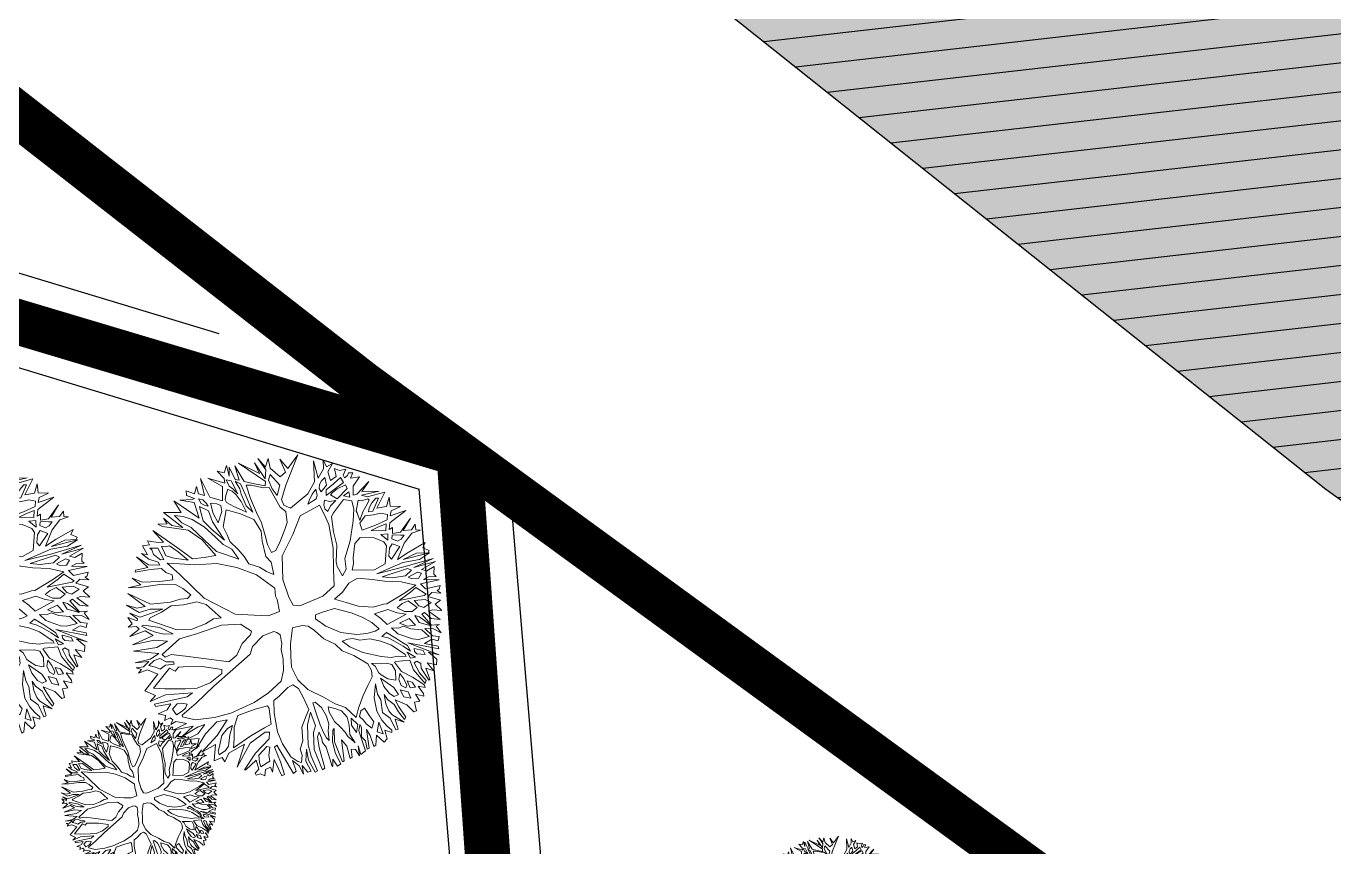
# Model space of a CAD drawing. Header units: metres. Extents: x -664657 to -643449, y -1076720 to -1062383.
# Drawn here: x -660255.05 to -660226.21, y -1066100.04 to -1066081.94 of the extents above; entities that cross this region are included whole.
import ezdxf

# ---------------------------------------------------------------- set-up
doc = ezdxf.new("R2010")
doc.units = ezdxf.units.M
doc.header["$LTSCALE"] = 0.1
doc.linetypes.add('DASHED', pattern=[19.05, 12.7, -6.35])
doc.layers.get('0').update_dxf_attribs({"color": 8, "lineweight": 9})
for name, color, linetype in [('AA_THER_DOPRAVA', 142, 'Continuous'), ('AA_THER_katastr', 7, 'Continuous'), ('AA_THER_KOMUNIKACE', 201, 'Continuous'), ('AA_THER_srafy', 52, 'Continuous'), ('AA_THER_SRAFY KATASTR', 14, 'Continuous')]:
    doc.layers.add(name, color=color, linetype=linetype)
doc.layers.add('AA_THER_STAFAZ', color=252, linetype='Continuous', lineweight=0)

# ---------------------------------------------------------------- blocks, each defined once
blk = doc.blocks.new('A$C0C461CEA')
for p, q in [((0.3025, 0.7347), (0.3349, 0.855)), ((0.3349, 0.855), (0.3322, 0.7055)), ((0.4827, 0.7766), (0.4635, 0.8454)), ((0.4635, 0.8454), (0.5034, 0.8122)), ((0.5034, 0.8122), (0.5408, 0.8486)), ((0.5408, 0.8486), (0.5229, 0.7746)), ((0.0625, 0.6063), (-0.0086, 0.7652)), ((-0.0086, 0.7652), (0.1012, 0.7057)), ((0.1012, 0.7057), (0.0942, 0.804)), ((0.0942, 0.804), (0.1945, 0.61)), ((0.2144, 0.7254), (0.134, 0.7876)), ((0.134, 0.7876), (0.2123, 0.7506)), ((0.1909, 0.7948), (0.205, 0.8261)), ((0.231, 0.749), (0.1909, 0.7948)), ((0.205, 0.8261), (0.2475, 0.7785)), ((0.2123, 0.7506), (0.231, 0.749)), ((0.2475, 0.7785), (0.2831, 0.8185)), ((0.2831, 0.8185), (0.2728, 0.7662)), ((0.2728, 0.7662), (0.3025, 0.7347)), ((0.4478, 0.7319), (0.3814, 0.832)), ((0.3814, 0.832), (0.4728, 0.7447)), ((0.4728, 0.7447), (0.4827, 0.7766)), ((0.49, 0.7113), (0.4913, 0.7617)), ((0.4913, 0.7617), (0.5191, 0.7392)), ((0.5229, 0.7746), (0.5518, 0.8295)), ((0.5518, 0.8295), (0.5504, 0.7329)), ((0.5715, 0.7163), (0.5915, 0.8197)), ((0.5915, 0.8197), (0.5994, 0.6895)), ((0.7321, 0.6194), (0.6233, 0.8242)), ((0.6233, 0.8242), (0.7212, 0.6907)), ((0.7212, 0.6907), (0.7246, 0.7724)), ((0.7246, 0.7724), (0.7385, 0.6381)), ((0.7734, 0.6912), (0.7622, 0.7895)), ((0.7622, 0.7895), (0.7798, 0.7081)), ((0.7816, 0.7099), (0.8256, 0.7548)), ((0.8256, 0.7548), (0.807, 0.6874)), ((-0.1076, 0.5794), (-0.1357, 0.6884)), ((-0.1357, 0.6884), (-0.031, 0.4794)), ((-0.0624, 0.6807), (-0.0837, 0.7099)), ((-0.0837, 0.7099), (-0.0246, 0.6811)), ((0.0857, 0.5729), (-0.0624, 0.6807)), ((-0.0246, 0.6811), (-0.0293, 0.7296)), ((-0.0293, 0.7296), (-0.001, 0.6561)), ((-0.001, 0.6561), (0.0625, 0.6063)), ((0.0489, 0.7094), (0.0997, 0.6739)), ((0.0706, 0.64), (0.0489, 0.7094)), ((0.0997, 0.6739), (0.1481, 0.6263)), ((0.1945, 0.61), (0.2144, 0.7254)), ((0.226, 0.6439), (0.2358, 0.6836)), ((0.2358, 0.6836), (0.2784, 0.6252)), ((0.2563, 0.7342), (0.2799, 0.7134)), ((0.2567, 0.6946), (0.2563, 0.7342)), ((0.2719, 0.6756), (0.2567, 0.6946)), ((0.2907, 0.6571), (0.2719, 0.6756)), ((0.2799, 0.7134), (0.2905, 0.6781)), ((0.2905, 0.6781), (0.2907, 0.6571)), ((0.2979, 0.5942), (0.3158, 0.6676)), ((0.3158, 0.6676), (0.3538, 0.6409)), ((0.3322, 0.7055), (0.3982, 0.6414)), ((0.3982, 0.6414), (0.4478, 0.7319)), ((0.4376, 0.6628), (0.4193, 0.6392)), ((0.4709, 0.6967), (0.4376, 0.6628)), ((0.4818, 0.6818), (0.4709, 0.6967)), ((0.4922, 0.6693), (0.4818, 0.6818)), ((0.5046, 0.682), (0.49, 0.7113)), ((0.5033, 0.634), (0.4922, 0.6693)), ((0.5177, 0.6341), (0.5046, 0.682)), ((0.5191, 0.7392), (0.5177, 0.6341)), ((0.5388, 0.6217), (0.5469, 0.6596)), ((0.5445, 0.7226), (0.5676, 0.6892)), ((0.5469, 0.6596), (0.5445, 0.7226)), ((0.5504, 0.7329), (0.5715, 0.7163)), ((0.5676, 0.6892), (0.5624, 0.6094)), ((0.5997, 0.6601), (0.5814, 0.5634)), ((0.5994, 0.6895), (0.6563, 0.6415)), ((0.6292, 0.6436), (0.5997, 0.6601)), ((0.7385, 0.6381), (0.7734, 0.6912)), ((0.7798, 0.7081), (0.7816, 0.7099)), ((0.807, 0.6874), (0.8397, 0.5995)), ((1.0237, 0.6787), (0.847, 0.5299)), ((0.8882, 0.6125), (0.8974, 0.7111)), ((0.8974, 0.7111), (0.915, 0.6272)), ((0.915, 0.6272), (1.0237, 0.6787)), ((-0.2914, 0.4726), (-0.326, 0.5773)), ((-0.326, 0.5773), (-0.279, 0.4878)), ((-0.2559, 0.5216), (-0.2841, 0.5819)), ((-0.2841, 0.5819), (-0.2502, 0.5529)), ((-0.2502, 0.5529), (-0.2509, 0.6267)), ((-0.2509, 0.6267), (-0.2045, 0.6103)), ((-0.2145, 0.5868), (-0.1639, 0.5621)), ((-0.2083, 0.5701), (-0.2145, 0.5868)), ((-0.2122, 0.5364), (-0.2083, 0.5701)), ((-0.2045, 0.6103), (-0.2048, 0.6415)), ((-0.2048, 0.6415), (-0.1432, 0.5959)), ((-0.1639, 0.5621), (-0.163, 0.4697)), ((-0.1432, 0.5959), (-0.1076, 0.5794)), ((-0.1345, 0.5624), (-0.1379, 0.4867)), ((-0.1115, 0.544), (-0.1345, 0.5624)), ((0.115, 0.5798), (0.0706, 0.64)), ((0.1413, 0.4667), (0.0857, 0.5729)), ((0.154, 0.4584), (0.115, 0.5798)), ((0.1481, 0.6263), (0.1976, 0.5404)), ((0.2116, 0.5808), (0.226, 0.6439)), ((0.2358, 0.4988), (0.2116, 0.5808)), ((0.2784, 0.6252), (0.2666, 0.5435)), ((0.2986, 0.5186), (0.2979, 0.5942)), ((0.3586, 0.578), (0.2986, 0.5186)), ((0.3923, 0.5717), (0.3176, 0.4768)), ((0.3538, 0.6409), (0.3733, 0.6177)), ((0.3733, 0.6177), (0.3586, 0.578)), ((0.4686, 0.501), (0.3923, 0.5717)), ((0.4193, 0.6392), (0.4171, 0.6182)), ((0.4171, 0.6182), (0.4494, 0.5681)), ((0.4494, 0.5681), (0.4918, 0.5181)), ((0.5123, 0.5753), (0.5033, 0.634)), ((0.5107, 0.4913), (0.5123, 0.5753)), ((0.5295, 0.531), (0.5388, 0.6217)), ((0.5624, 0.6094), (0.5511, 0.4706)), ((0.5814, 0.5634), (0.5741, 0.4559)), ((0.6988, 0.5873), (0.6292, 0.6436)), ((0.6563, 0.6415), (0.7155, 0.5941)), ((0.735, 0.5691), (0.6988, 0.5873)), ((0.7155, 0.5941), (0.7321, 0.6194)), ((0.7356, 0.5019), (0.735, 0.5691)), ((0.7555, 0.6173), (0.7496, 0.55)), ((0.7846, 0.6469), (0.7555, 0.6173)), ((0.8108, 0.5488), (0.7846, 0.6469)), ((0.8397, 0.5995), (0.8882, 0.6125)), ((1.0385, 0.4544), (1.1026, 0.5894)), ((1.1026, 0.5894), (1.0744, 0.4649)), ((1.137, 0.5058), (1.1659, 0.5624)), ((1.1659, 0.5624), (1.164, 0.5078)), ((-0.3858, 0.4867), (-0.3775, 0.497)), ((-0.2804, 0.4517), (-0.3858, 0.4867)), ((-0.3775, 0.497), (-0.2914, 0.4726)), ((-0.279, 0.4878), (-0.209, 0.4482)), ((-0.2074, 0.4717), (-0.2559, 0.5216)), ((-0.1865, 0.4803), (-0.2122, 0.5364)), ((-0.209, 0.4482), (-0.2074, 0.4717)), ((-0.163, 0.4697), (-0.1865, 0.4803)), ((-0.1379, 0.4867), (-0.0955, 0.4433)), ((-0.0838, 0.5359), (-0.1115, 0.544)), ((-0.0496, 0.4708), (-0.0838, 0.5359)), ((-0.0133, 0.3853), (-0.0496, 0.4708)), ((-0.031, 0.4794), (0.0185, 0.379)), ((0.1745, 0.3218), (0.1413, 0.4667)), ((0.1976, 0.5404), (0.234, 0.4382)), ((0.2807, 0.3882), (0.2358, 0.4988)), ((0.2666, 0.5435), (0.2807, 0.3882)), ((0.3176, 0.4768), (0.314, 0.4137)), ((0.5324, 0.4219), (0.4686, 0.501)), ((0.4918, 0.5181), (0.5107, 0.4913)), ((0.5511, 0.4706), (0.5295, 0.531)), ((0.7383, 0.4095), (0.7356, 0.5019)), ((0.7496, 0.55), (0.7585, 0.4937)), ((0.7585, 0.4937), (0.8108, 0.5488)), ((0.847, 0.5299), (0.7715, 0.4536)), ((1.0744, 0.4649), (1.137, 0.5058)), ((1.1542, 0.4723), (1.1422, 0.4092)), ((1.2126, 0.5083), (1.1542, 0.4723)), ((1.164, 0.5078), (1.2126, 0.5083)), ((1.1925, 0.4157), (1.2064, 0.4704)), ((1.2064, 0.4704), (1.2319, 0.4413)), ((-0.4361, 0.2384), (-0.5029, 0.3764)), ((-0.5029, 0.3764), (-0.3965, 0.2346)), ((-0.3936, 0.3708), (-0.4822, 0.412)), ((-0.4822, 0.412), (-0.3938, 0.3876)), ((-0.3938, 0.3876), (-0.4239, 0.4587)), ((-0.4239, 0.4587), (-0.3723, 0.3986)), ((-0.3723, 0.3986), (-0.265, 0.3469)), ((-0.2087, 0.4212), (-0.2804, 0.4517)), ((-0.1939, 0.3812), (-0.2087, 0.4212)), ((-0.1618, 0.3461), (-0.1939, 0.3812)), ((-0.1566, 0.4361), (-0.1135, 0.3214)), ((-0.0806, 0.3907), (-0.1566, 0.4361)), ((-0.0955, 0.4433), (-0.0133, 0.3853)), ((0.0124, 0.3328), (-0.0806, 0.3907)), ((0.0185, 0.379), (0.0962, 0.3486)), ((0.1929, 0.3453), (0.154, 0.4584)), ((0.234, 0.4382), (0.2581, 0.367)), ((0.314, 0.4137), (0.3085, 0.3633)), ((0.5399, 0.3235), (0.5324, 0.4219)), ((0.5707, 0.3742), (0.5505, 0.2834)), ((0.5741, 0.4559), (0.5707, 0.3742)), ((0.7598, 0.3635), (0.7383, 0.4095)), ((0.7715, 0.4536), (0.7677, 0.4098)), ((0.7677, 0.4098), (0.7999, 0.3699)), ((0.7999, 0.3699), (0.955, 0.4008)), ((0.9828, 0.3842), (0.9429, 0.3545)), ((0.955, 0.4008), (1.0385, 0.4544)), ((1.0222, 0.4038), (0.9828, 0.3842)), ((1.0083, 0.3593), (1.0222, 0.4038)), ((1.0599, 0.421), (1.0457, 0.3957)), ((1.0457, 0.3957), (1.046, 0.3705)), ((1.046, 0.3705), (1.1021, 0.3938)), ((1.0849, 0.438), (1.0599, 0.421)), ((1.1509, 0.3775), (1.0838, 0.3642)), ((1.1166, 0.4468), (1.0849, 0.438)), ((1.1021, 0.3938), (1.1166, 0.4468)), ((1.1422, 0.4092), (1.1925, 0.4157)), ((1.2156, 0.3931), (1.1509, 0.3775)), ((1.2159, 0.3529), (1.2156, 0.3931)), ((1.2319, 0.4413), (1.2764, 0.4291)), ((1.2764, 0.4291), (1.2389, 0.3993)), ((1.2389, 0.3993), (1.2391, 0.3783)), ((1.2391, 0.3783), (1.2661, 0.3828)), ((1.2661, 0.3828), (1.2809, 0.398)), ((1.3081, 0.3832), (1.2747, 0.3577)), ((1.2809, 0.398), (1.3081, 0.3832)), ((-0.4948, 0.221), (-0.5502, 0.3087)), ((-0.5502, 0.3087), (-0.4951, 0.2564)), ((-0.2563, 0.32), (-0.3936, 0.3708)), ((-0.265, 0.3469), (-0.1764, 0.3123)), ((-0.1737, 0.2746), (-0.2563, 0.32)), ((-0.1764, 0.3123), (-0.1618, 0.3461)), ((-0.1135, 0.3214), (-0.0399, 0.0946)), ((0.154, 0.2694), (0.0124, 0.3328)), ((0.0962, 0.3486), (0.1745, 0.3218)), ((0.2396, 0.2954), (0.1929, 0.3453)), ((0.3075, 0.2222), (0.2396, 0.2954)), ((0.2581, 0.367), (0.2965, 0.3085)), ((0.2965, 0.3085), (0.3075, 0.2222)), ((0.3085, 0.3633), (0.3345, 0.2855)), ((0.3345, 0.2855), (0.3477, 0.2208)), ((0.513, 0.2579), (0.5399, 0.3235)), ((0.5505, 0.2834), (0.5344, 0.2185)), ((0.6936, 0.2554), (0.7311, 0.2894)), ((0.8343, 0.2886), (0.726, 0.1969)), ((0.7311, 0.2894), (0.7598, 0.3635)), ((0.9921, 0.2901), (0.8343, 0.2886)), ((0.9429, 0.3545), (0.9221, 0.3356)), ((0.9221, 0.3356), (0.9916, 0.3423)), ((0.9904, 0.2187), (0.9921, 0.2901)), ((0.9916, 0.3423), (1.0083, 0.3593)), ((1.0192, 0.2796), (1.0135, 0.2501)), ((1.04, 0.305), (1.0192, 0.2796)), ((1.0654, 0.28), (1.04, 0.305)), ((1.0838, 0.3642), (1.065, 0.3286)), ((1.065, 0.3286), (1.2159, 0.3529)), ((1.11, 0.2661), (1.0654, 0.28)), ((1.1154, 0.3267), (1.0945, 0.3181)), ((1.0945, 0.3181), (1.1225, 0.2722)), ((1.1573, 0.3337), (1.1154, 0.3267)), ((1.1225, 0.2722), (1.2206, 0.3026)), ((1.2227, 0.332), (1.1573, 0.3337)), ((1.2206, 0.3026), (1.2227, 0.332)), ((1.2651, 0.2988), (1.2362, 0.2421)), ((1.3361, 0.3355), (1.2651, 0.2988)), ((1.2747, 0.3577), (1.3361, 0.3355)), ((-0.5765, 0.1716), (-0.5831, 0.2286)), ((-0.5831, 0.2286), (-0.5363, 0.1744)), ((-0.5263, 0.1871), (-0.5562, 0.2474)), ((-0.5562, 0.2474), (-0.5053, 0.1873)), ((-0.5363, 0.1744), (-0.5263, 0.1871)), ((-0.5053, 0.1873), (-0.3346, 0.1632)), ((-0.4951, 0.2564), (-0.4361, 0.2384)), ((-0.4148, 0.205), (-0.4948, 0.221)), ((-0.3346, 0.1632), (-0.4148, 0.205)), ((-0.3965, 0.2346), (-0.2634, 0.1813)), ((-0.142, 0.2245), (-0.1737, 0.2746)), ((-0.1137, 0.1593), (-0.142, 0.2245)), ((0.2659, 0.178), (0.154, 0.2694)), ((0.3477, 0.2208), (0.3543, 0.1597)), ((0.4846, 0.1484), (0.513, 0.2579)), ((0.5344, 0.2185), (0.5332, 0.1548)), ((0.5668, 0.1534), (0.6186, 0.1917)), ((0.726, 0.1969), (0.5883, 0.099)), ((0.6186, 0.1917), (0.6936, 0.2554)), ((0.9852, 0.1382), (0.9904, 0.2187)), ((1.0135, 0.2501), (1.0222, 0.2232)), ((1.0222, 0.2232), (1.0573, 0.2506)), ((1.0537, 0.1959), (1.0286, 0.1813)), ((1.1606, 0.2474), (1.0537, 0.1959)), ((1.0573, 0.2506), (1.11, 0.2661)), ((1.2071, 0.21), (1.1606, 0.2474)), ((1.2209, 0.2774), (1.173, 0.2685)), ((1.173, 0.2685), (1.2086, 0.2394)), ((1.1927, 0.1511), (1.2071, 0.21)), ((1.2493, 0.1936), (1.2013, 0.1319)), ((1.2086, 0.2394), (1.2209, 0.2774)), ((1.2362, 0.2421), (1.2633, 0.2358)), ((1.268, 0.1788), (1.2493, 0.1936)), ((1.2633, 0.2358), (1.3787, 0.2747)), ((1.4109, 0.1802), (1.2887, 0.2132)), ((1.2887, 0.2132), (1.3166, 0.1841)), ((1.3787, 0.2747), (1.3011, 0.2361)), ((1.3011, 0.2361), (1.4109, 0.1802)), ((-0.6346, 0.1014), (-0.5508, 0.1173)), ((-0.5187, 0.0858), (-0.6346, 0.1014)), ((-0.6119, 0.1653), (-0.5765, 0.1716)), ((-0.557, 0.1424), (-0.6119, 0.1653)), ((-0.5508, 0.1173), (-0.557, 0.1424)), ((-0.5089, 0.1261), (-0.5257, 0.1259)), ((-0.5257, 0.1259), (-0.4916, 0.08)), ((-0.4158, 0.0574), (-0.5089, 0.1261)), ((-0.4437, 0.1495), (-0.4604, 0.141)), ((-0.4604, 0.141), (-0.3179, -0.0131)), ((-0.3531, 0.1486), (-0.4437, 0.1495)), ((-0.2733, 0.1554), (-0.3531, 0.1486)), ((-0.1914, 0.1208), (-0.2733, 0.1554)), ((-0.2634, 0.1813), (-0.1936, 0.167)), ((-0.1936, 0.167), (-0.1454, 0.1464)), ((-0.0987, 0.0965), (-0.1914, 0.1208)), ((-0.1454, 0.1464), (-0.1137, 0.1593)), ((-0.0496, 0.0483), (-0.0987, 0.0965)), ((-0.0399, 0.0946), (0.1007, -0.1098)), ((0.3636, 0.065), (0.2659, 0.178)), ((0.3543, 0.1597), (0.4095, 0.1032)), ((0.4095, 0.1032), (0.4394, 0.0531)), ((0.4758, 0.0097), (0.4978, 0.0957)), ((0.4978, 0.0957), (0.4846, 0.1484)), ((0.5883, 0.099), (0.5142, -0.053)), ((0.5332, 0.1548), (0.5668, 0.1534)), ((0.934, -0.0237), (0.9852, 0.1382)), ((1.0286, 0.1813), (0.99, 0.0777)), ((1.1496, 0.081), (1.1927, 0.1511)), ((1.2014, 0.1175), (1.1918, 0.0604)), ((1.1918, 0.0604), (1.2418, 0.1053)), ((1.2013, 0.1319), (1.2014, 0.1175)), ((1.2418, 0.1053), (1.2769, 0.1285)), ((1.3143, 0.169), (1.268, 0.1788)), ((1.2939, 0.1076), (1.2755, 0.0865)), ((1.2769, 0.1285), (1.3187, 0.1583)), ((1.3273, 0.1314), (1.2939, 0.1076)), ((1.305, 0.0765), (1.3843, 0.1379)), ((1.3187, 0.1583), (1.3143, 0.169)), ((1.3166, 0.1841), (1.4429, 0.1553)), ((1.3674, 0.1486), (1.3273, 0.1314)), ((1.4429, 0.1553), (1.3404, 0.0811)), ((1.3843, 0.1379), (1.3674, 0.1486)), ((1.406, 0.0607), (1.4535, 0.1092)), ((1.4535, 0.1092), (1.4313, 0.0502)), ((-0.4926, -0.0022), (-0.6442, 0.0407)), ((-0.6442, 0.0407), (-0.4845, 0.0297)), ((-0.4845, 0.0297), (-0.5187, 0.0858)), ((-0.4916, 0.08), (-0.4534, 0.0384)), ((-0.4534, 0.0384), (-0.411, 0.0028)), ((-0.3538, -0.026), (-0.4158, 0.0574)), ((-0.411, 0.0028), (-0.3538, -0.026)), ((-0.0003, -0.0856), (-0.0496, 0.0483)), ((0.4347, -0.079), (0.3636, 0.065)), ((0.4394, 0.0531), (0.4758, 0.0097)), ((0.99, 0.0777), (0.9657, -0.0174)), ((1.0643, -0.035), (1.1496, 0.081)), ((1.1836, 0.0436), (1.1756, -0.0069)), ((1.2421, 0.0717), (1.1836, 0.0436)), ((1.2969, 0.0513), (1.2421, 0.0717)), ((1.2755, 0.0865), (1.305, 0.0765)), ((1.3474, 0.0368), (1.2969, 0.0513)), ((1.3404, 0.0811), (1.406, 0.0607)), ((1.3855, 0.0059), (1.3474, 0.0368)), ((1.3667, -0.0261), (1.3855, 0.0059)), ((1.4208, 0.0165), (1.3983, -0.0108)), ((1.4947, 0.013), (1.4208, 0.0165)), ((1.4313, 0.0502), (1.4947, 0.013)), ((-0.5989, -0.1184), (-0.6875, -0.0815)), ((-0.6875, -0.0815), (-0.5822, -0.1081)), ((-0.5084, -0.1007), (-0.6588, -0.0038)), ((-0.6588, -0.0038), (-0.5005, -0.0569)), ((-0.5005, -0.0569), (-0.4123, -0.0536)), ((-0.4123, -0.0536), (-0.4926, -0.0022)), ((-0.3298, -0.078), (-0.4915, -0.1198)), ((-0.2078, -0.1044), (-0.3298, -0.078)), ((-0.3179, -0.0131), (-0.2208, -0.0601)), ((-0.2208, -0.0601), (-0.1181, -0.0717)), ((-0.1181, -0.0717), (-0.0509, -0.0669)), ((-0.0509, -0.0669), (-0.0003, -0.0856)), ((0.4118, -0.132), (0.4347, -0.079)), ((0.5142, -0.053), (0.4921, -0.1816)), ((0.8639, -0.1588), (0.934, -0.0237)), ((0.9657, -0.0174), (0.9079, -0.1187)), ((0.9728, -0.1265), (1.0643, -0.035)), ((1.0838, -0.0666), (1.0258, -0.1512)), ((1.1382, -0.0469), (1.0838, -0.0666)), ((1.2245, -0.0947), (1.1382, -0.0469)), ((1.1756, -0.0069), (1.2766, -0.0203)), ((1.2306, -0.04), (1.3211, -0.0913)), ((1.2894, -0.0412), (1.2306, -0.04)), ((1.2766, -0.0203), (1.3667, -0.0261)), ((1.3459, -0.0473), (1.2894, -0.0412)), ((1.3211, -0.0913), (1.3459, -0.0473)), ((1.3735, -0.053), (1.3463, -0.0935)), ((1.3463, -0.0935), (1.3739, -0.0908)), ((1.3739, -0.0908), (1.3533, -0.1288)), ((1.5137, -0.0288), (1.3735, -0.053)), ((1.3983, -0.0108), (1.5137, -0.0288)), ((-0.7011, -0.1572), (-0.6718, -0.1443)), ((-0.6338, -0.1674), (-0.7011, -0.1572)), ((-0.6718, -0.1443), (-0.6973, -0.1152)), ((-0.6973, -0.1152), (-0.6491, -0.1339)), ((-0.6491, -0.1339), (-0.5989, -0.1184)), ((-0.5828, -0.2275), (-0.6338, -0.1674)), ((-0.561, -0.1289), (-0.6113, -0.142)), ((-0.6113, -0.142), (-0.5749, -0.1752)), ((-0.5822, -0.1081), (-0.5444, -0.1053)), ((-0.5749, -0.1752), (-0.5518, -0.2044)), ((-0.5189, -0.1369), (-0.561, -0.1289)), ((-0.5444, -0.1053), (-0.5084, -0.1007)), ((-0.4909, -0.1786), (-0.5189, -0.1369)), ((-0.4915, -0.1198), (-0.481, -0.1449)), ((-0.4444, -0.2033), (-0.4909, -0.1786)), ((-0.481, -0.1449), (-0.4348, -0.1486)), ((-0.4348, -0.1486), (-0.3496, -0.2066)), ((-0.0227, -0.1338), (-0.2078, -0.1044)), ((0.1015, -0.1896), (-0.0227, -0.1338)), ((0.1007, -0.1098), (0.2148, -0.1801)), ((0.2148, -0.1801), (0.3017, -0.2297)), ((0.3858, -0.2414), (0.412, -0.1572)), ((0.412, -0.1572), (0.4118, -0.132)), ((0.4921, -0.1816), (0.4927, -0.2464)), ((0.8145, -0.2625), (0.8639, -0.1588)), ((0.9079, -0.1187), (0.8974, -0.1501)), ((0.8974, -0.1501), (0.9006, -0.228)), ((0.9465, -0.1982), (0.9728, -0.1265)), ((1.0258, -0.1512), (1.0094, -0.1868)), ((1.2713, -0.153), (1.2245, -0.0947)), ((1.2758, -0.1866), (1.2713, -0.153)), ((1.3237, -0.1165), (1.2773, -0.0959)), ((1.2773, -0.0959), (1.3031, -0.1569)), ((1.3031, -0.1569), (1.3237, -0.1165)), ((1.3468, -0.1397), (1.3326, -0.1608)), ((1.3326, -0.1608), (1.3599, -0.1942)), ((1.3678, -0.1479), (1.3468, -0.1397)), ((1.3533, -0.1288), (1.4098, -0.1475)), ((1.3998, -0.1662), (1.3678, -0.1479)), ((1.3893, -0.1939), (1.4209, -0.1786)), ((1.4209, -0.1786), (1.3998, -0.1662)), ((1.4098, -0.1475), (1.5185, -0.0936)), ((1.5185, -0.0936), (1.4308, -0.1449)), ((1.4308, -0.1449), (1.4857, -0.1695)), ((1.4857, -0.1695), (1.5275, -0.1481)), ((1.5275, -0.1481), (1.511, -0.1843)), ((1.511, -0.1843), (1.5406, -0.2008)), ((-0.7209, -0.2876), (-0.5828, -0.2275)), ((-0.4904, -0.229), (-0.6577, -0.302)), ((-0.5518, -0.2044), (-0.5057, -0.1973)), ((-0.5057, -0.1973), (-0.4485, -0.2202)), ((-0.4648, -0.2665), (-0.4904, -0.229)), ((-0.4314, -0.2512), (-0.4648, -0.2665)), ((-0.4485, -0.2202), (-0.4444, -0.2033)), ((-0.4018, -0.2659), (-0.4314, -0.2512)), ((-0.2812, -0.3278), (-0.4018, -0.2659)), ((-0.3496, -0.2066), (-0.1997, -0.3144)), ((0.1467, -0.2708), (0.1015, -0.1896)), ((0.1277, -0.2902), (0.1467, -0.2708)), ((0.3017, -0.2297), (0.3858, -0.2414)), ((0.4927, -0.2464), (0.5332, -0.2736)), ((0.5332, -0.2736), (0.7097, -0.2905)), ((0.7097, -0.2905), (0.8145, -0.2625)), ((0.9006, -0.228), (0.9465, -0.1982)), ((1.0094, -0.1868), (0.9803, -0.2249)), ((0.9803, -0.2249), (1.1197, -0.2973)), ((1.2078, -0.294), (1.2758, -0.1866)), ((1.2869, -0.2117), (1.2555, -0.26)), ((1.2555, -0.26), (1.2624, -0.2875)), ((1.2624, -0.2875), (1.3561, -0.2362)), ((1.3179, -0.1922), (1.2869, -0.2117)), ((1.3938, -0.2292), (1.298, -0.3082)), ((1.3561, -0.2362), (1.3179, -0.1922)), ((1.3599, -0.1942), (1.3893, -0.1939)), ((1.4757, -0.1906), (1.3938, -0.2292)), ((1.5406, -0.2008), (1.4757, -0.1906)), ((-0.7224, -0.3741), (-0.6698, -0.3543)), ((-0.6698, -0.3543), (-0.7209, -0.2876)), ((-0.6577, -0.302), (-0.5883, -0.3434)), ((-0.5883, -0.3434), (-0.4592, -0.4111)), ((-0.167, -0.4107), (-0.2812, -0.3278)), ((-0.1997, -0.3144), (-0.1405, -0.3576)), ((-0.1405, -0.3576), (-0.0982, -0.3866)), ((-0.0246, -0.3715), (0.0463, -0.318)), ((0.0463, -0.318), (0.1277, -0.2902)), ((0.1015, -0.3702), (0.0598, -0.4102)), ((0.2019, -0.3375), (0.1015, -0.3702)), ((0.2837, -0.3475), (0.2019, -0.3375)), ((0.3006, -0.3641), (0.2837, -0.3475)), ((0.3135, -0.3892), (0.3006, -0.3641)), ((0.7733, -0.3469), (0.8463, -0.3294)), ((0.8327, -0.4069), (0.7733, -0.3469)), ((0.8463, -0.3294), (0.9138, -0.2951)), ((0.9138, -0.2951), (0.987, -0.292)), ((0.987, -0.292), (1.0758, -0.3499)), ((1.0758, -0.3499), (1.1459, -0.4021)), ((1.1197, -0.2973), (1.2078, -0.294)), ((1.3218, -0.3457), (1.1218, -0.3285)), ((1.1218, -0.3285), (1.3137, -0.377)), ((1.1455, -0.3661), (1.3307, -0.3979)), ((1.2047, -0.4057), (1.1455, -0.3661)), ((1.298, -0.3082), (1.3885, -0.3007)), ((1.4355, -0.3824), (1.3218, -0.3457)), ((1.4393, -0.3338), (1.3342, -0.3288)), ((1.3342, -0.3288), (1.5213, -0.375)), ((1.3885, -0.3007), (1.5271, -0.2951)), ((1.5128, -0.3691), (1.4393, -0.3338)), ((1.5271, -0.2951), (1.4955, -0.3206)), ((1.4955, -0.3206), (1.5277, -0.3581)), ((1.5277, -0.3581), (1.5128, -0.3691)), ((-0.6047, -0.3813), (-0.7224, -0.3741)), ((-0.7051, -0.4219), (-0.7053, -0.4033)), ((-0.7053, -0.4033), (-0.4755, -0.4683)), ((-0.6016, -0.4569), (-0.7051, -0.4219)), ((-0.6433, -0.4825), (-0.6016, -0.4569)), ((-0.4293, -0.4594), (-0.6047, -0.3813)), ((-0.4755, -0.4683), (-0.4293, -0.4594)), ((-0.4592, -0.4111), (-0.3833, -0.4464)), ((-0.3833, -0.4464), (-0.2842, -0.4556)), ((-0.2842, -0.4556), (-0.1817, -0.436)), ((-0.0994, -0.4478), (-0.2736, -0.4891)), ((-0.1817, -0.436), (-0.167, -0.4107)), ((0.0598, -0.4102), (-0.0994, -0.4478)), ((-0.0982, -0.3866), (-0.0246, -0.3715)), ((0.2706, -0.4838), (0.2954, -0.4482)), ((0.2954, -0.4482), (0.3135, -0.3892)), ((0.4142, -0.3858), (0.348, -0.4812)), ((0.4816, -0.4043), (0.4142, -0.3858)), ((0.5179, -0.4292), (0.4816, -0.4043)), ((0.5435, -0.4769), (0.5179, -0.4292)), ((0.6014, -0.3822), (0.5867, -0.4075)), ((0.5867, -0.4075), (0.6277, -0.4869)), ((0.6603, -0.39), (0.6014, -0.3822)), ((0.7403, -0.406), (0.6603, -0.39)), ((0.7675, -0.431), (0.7403, -0.406)), ((0.8311, -0.4891), (0.7675, -0.431)), ((0.8963, -0.4693), (0.8327, -0.4069)), ((1.1459, -0.4021), (1.2473, -0.4617)), ((1.2933, -0.4384), (1.2047, -0.4057)), ((1.2473, -0.4617), (1.3278, -0.5305)), ((1.3495, -0.4229), (1.2933, -0.4384)), ((1.3078, -0.4551), (1.3816, -0.4544)), ((1.323, -0.4777), (1.3078, -0.4551)), ((1.3137, -0.377), (1.5259, -0.4212)), ((1.3307, -0.3979), (1.3495, -0.4229)), ((1.5259, -0.4212), (1.3746, -0.4124)), ((1.3746, -0.4124), (1.5304, -0.4487)), ((1.3816, -0.4544), (1.4028, -0.4752)), ((1.5304, -0.4487), (1.4152, -0.4516)), ((1.4152, -0.4516), (1.4449, -0.4766)), ((1.5213, -0.375), (1.4355, -0.3824)), ((-0.6707, -0.5122), (-0.7148, -0.4766)), ((-0.7148, -0.4766), (-0.6433, -0.4825)), ((-0.6974, -0.5394), (-0.6707, -0.5122)), ((-0.6512, -0.5414), (-0.6974, -0.5394)), ((-0.6426, -0.5641), (-0.6512, -0.5414)), ((-0.5618, -0.4775), (-0.6078, -0.4966)), ((-0.6078, -0.4966), (-0.6031, -0.5451)), ((-0.6031, -0.5451), (-0.5546, -0.5404)), ((-0.4394, -0.5369), (-0.5693, -0.5658)), ((-0.5281, -0.4898), (-0.5618, -0.4775)), ((-0.5546, -0.5404), (-0.5234, -0.5335)), ((-0.5002, -0.5123), (-0.5281, -0.4898)), ((-0.5234, -0.5335), (-0.5002, -0.5123)), ((-0.2736, -0.4891), (-0.4394, -0.5369)), ((0.2149, -0.623), (0.252, -0.5512)), ((0.252, -0.5512), (0.2706, -0.4838)), ((0.348, -0.4812), (0.3091, -0.559)), ((0.5738, -0.5607), (0.5435, -0.4769)), ((0.6277, -0.4869), (0.6999, -0.5762)), ((0.8845, -0.5516), (0.8311, -0.4891)), ((0.9272, -0.6184), (0.8845, -0.5516)), ((0.9875, -0.5272), (0.8963, -0.4693)), ((1.0632, -0.5415), (0.9875, -0.5272)), ((1.0843, -0.5497), (1.0632, -0.5415)), ((1.2397, -0.5416), (1.0843, -0.5497)), ((1.271, -0.5563), (1.1727, -0.5716)), ((1.3278, -0.5305), (1.2397, -0.5416)), ((1.3195, -0.545), (1.271, -0.5563)), ((1.3622, -0.6202), (1.3195, -0.545)), ((1.3671, -0.4983), (1.323, -0.4777)), ((1.492, -0.5751), (1.3614, -0.5386)), ((1.3614, -0.5386), (1.3763, -0.5846)), ((1.4028, -0.4752), (1.3671, -0.4983)), ((1.4345, -0.5211), (1.3949, -0.5215)), ((1.3949, -0.5215), (1.492, -0.5751)), ((1.4851, -0.5434), (1.4345, -0.5211)), ((1.4449, -0.4766), (1.5054, -0.4742)), ((1.5054, -0.4742), (1.4765, -0.5225)), ((1.4765, -0.5225), (1.4851, -0.5434)), ((-0.5365, -0.6705), (-0.6755, -0.6298)), ((-0.6755, -0.6298), (-0.5687, -0.633)), ((-0.6699, -0.5854), (-0.6426, -0.5641)), ((-0.628, -0.5832), (-0.6699, -0.5854)), ((-0.5687, -0.633), (-0.628, -0.5832)), ((-0.5693, -0.5658), (-0.571, -0.5784)), ((-0.571, -0.5784), (-0.5032, -0.6384)), ((-0.5032, -0.6384), (-0.3725, -0.6875)), ((0.1651, -0.6823), (0.2149, -0.623)), ((0.2762, -0.629), (0.273, -0.7298)), ((0.3091, -0.559), (0.2762, -0.629)), ((0.6267, -0.6316), (0.5738, -0.5607)), ((0.6483, -0.6967), (0.6267, -0.6316)), ((0.6795, -0.6352), (0.7095, -0.698)), ((0.7234, -0.6414), (0.6795, -0.6352)), ((0.6999, -0.5762), (0.793, -0.6425)), ((0.7553, -0.6537), (0.7234, -0.6414)), ((0.793, -0.6425), (0.8605, -0.6695)), ((0.953, -0.683), (0.9272, -0.6184)), ((0.9729, -0.5718), (1.0721, -0.5894)), ((0.9968, -0.6219), (0.9729, -0.5718)), ((1.0184, -0.6805), (0.9968, -0.6219)), ((1.0721, -0.5894), (1.1188, -0.6418)), ((1.1188, -0.6418), (1.1714, -0.679)), ((1.1353, -0.6098), (1.1814, -0.6009)), ((1.1694, -0.6581), (1.1353, -0.6098)), ((1.1727, -0.5716), (1.3455, -0.6227)), ((1.1814, -0.6009), (1.2277, -0.6029)), ((1.2277, -0.6029), (1.262, -0.674)), ((1.3392, -0.6522), (1.2656, -0.6211)), ((1.2656, -0.6211), (1.2787, -0.6696)), ((1.3455, -0.6227), (1.3622, -0.6202)), ((1.4043, -0.6306), (1.3642, -0.6412)), ((1.3642, -0.6412), (1.4321, -0.7059)), ((1.3763, -0.5846), (1.4798, -0.613)), ((1.4569, -0.6637), (1.4043, -0.6306)), ((1.4608, -0.6342), (1.444, -0.6362)), ((1.444, -0.6362), (1.4569, -0.6637)), ((1.4798, -0.613), (1.4608, -0.6342)), ((-0.6394, -0.6985), (-0.5365, -0.6705)), ((-0.5069, -0.6912), (-0.6394, -0.6985)), ((-0.5398, -0.7671), (-0.6223, -0.7319)), ((-0.6223, -0.7319), (-0.5317, -0.7353)), ((-0.5317, -0.7353), (-0.4564, -0.6991)), ((-0.4564, -0.6991), (-0.5069, -0.6912)), ((-0.374, -0.7235), (-0.4834, -0.76)), ((-0.3023, -0.7456), (-0.374, -0.7235)), ((-0.3725, -0.6875), (-0.2564, -0.714)), ((-0.2564, -0.714), (-0.0757, -0.7266)), ((-0.0757, -0.7266), (0.0478, -0.7128)), ((0.0478, -0.7128), (0.1651, -0.6823)), ((0.273, -0.7298), (0.3033, -0.8237)), ((0.706, -0.7652), (0.6483, -0.6967)), ((0.7095, -0.698), (0.7709, -0.7754)), ((0.7934, -0.6869), (0.7553, -0.6537)), ((0.8609, -0.7133), (0.7934, -0.6869)), ((0.8605, -0.6695), (0.9194, -0.6833)), ((0.9226, -0.7655), (0.8609, -0.7133)), ((0.9194, -0.6833), (0.953, -0.683)), ((0.9433, -0.7377), (0.9871, -0.7289)), ((0.979, -0.7691), (0.9433, -0.7377)), ((0.9871, -0.7289), (1.0255, -0.7957)), ((1.0874, -0.6799), (1.0184, -0.6805)), ((1.0331, -0.7158), (1.0529, -0.7744)), ((1.0778, -0.743), (1.0331, -0.7158)), ((1.1714, -0.679), (1.0874, -0.6799)), ((1.0985, -0.7134), (1.1742, -0.7168)), ((1.1386, -0.7592), (1.0985, -0.7134)), ((1.2176, -0.6828), (1.1694, -0.6581)), ((1.1742, -0.7168), (1.1934, -0.7796)), ((1.262, -0.674), (1.2176, -0.6828)), ((1.2204, -0.7164), (1.2251, -0.7751)), ((1.2458, -0.7413), (1.2204, -0.7164)), ((1.2691, -0.7915), (1.2458, -0.7413)), ((1.2919, -0.7301), (1.2685, -0.7327)), ((1.2685, -0.7327), (1.2929, -0.8333)), ((1.2787, -0.6696), (1.3042, -0.6964)), ((1.3135, -0.7911), (1.2919, -0.7301)), ((1.3042, -0.6964), (1.3671, -0.6897)), ((1.3508, -0.7403), (1.3214, -0.7364)), ((1.3214, -0.7364), (1.366, -0.826)), ((1.3671, -0.6897), (1.3392, -0.6522)), ((1.4058, -0.7752), (1.3508, -0.7403)), ((1.4321, -0.7059), (1.386, -0.7148)), ((1.386, -0.7148), (1.4058, -0.7752)), ((-0.4834, -0.76), (-0.5896, -0.8222)), ((-0.5896, -0.8222), (-0.5398, -0.7671)), ((-0.5682, -0.8616), (-0.4157, -0.8097)), ((-0.388, -0.8245), (-0.4461, -0.8922)), ((-0.4157, -0.8097), (-0.3023, -0.7456)), ((-0.3294, -0.8005), (-0.388, -0.8245)), ((-0.335, -0.8467), (-0.2874, -0.7983)), ((-0.2874, -0.7983), (-0.3294, -0.8005)), ((-0.2831, -0.8126), (-0.322, -0.8868)), ((-0.2207, -0.7532), (-0.2831, -0.8126)), ((-0.0921, -0.7712), (-0.2207, -0.7532)), ((-0.0037, -0.7913), (-0.0921, -0.7712)), ((-0.0239, -0.8689), (-0.0017, -0.8123)), ((-0.0017, -0.8123), (-0.0037, -0.7913)), ((0.055, -0.7799), (0.0138, -0.8602)), ((0.103, -0.7711), (0.055, -0.7799)), ((0.1849, -0.7451), (0.103, -0.7711)), ((0.2269, -0.7447), (0.1849, -0.7451)), ((0.2501, -0.7864), (0.2269, -0.7447)), ((0.2491, -0.8621), (0.2501, -0.7864)), ((0.3033, -0.8237), (0.3757, -0.9238)), ((0.7657, -0.8636), (0.706, -0.7652)), ((0.7709, -0.7754), (0.8731, -0.8602)), ((0.9754, -0.8256), (0.9226, -0.7655)), ((1.031, -0.9282), (0.9754, -0.8256)), ((1.0046, -0.8043), (0.979, -0.7691)), ((1.0454, -0.8693), (1.0046, -0.8043)), ((1.0255, -0.7957), (1.0511, -0.8398)), ((1.0529, -0.7744), (1.1269, -0.8559)), ((1.1114, -0.7444), (1.0778, -0.743)), ((1.1514, -0.7861), (1.1114, -0.7444)), ((1.1934, -0.7796), (1.1386, -0.7592)), ((1.2173, -0.8298), (1.1514, -0.7861)), ((1.2389, -0.8968), (1.2173, -0.8298)), ((1.2251, -0.7751), (1.2887, -0.8351)), ((1.2932, -0.8627), (1.2401, -0.8314)), ((1.2401, -0.8314), (1.2642, -0.9026)), ((1.2887, -0.8351), (1.2691, -0.7915)), ((1.2929, -0.8333), (1.3453, -0.8556)), ((1.366, -0.826), (1.3135, -0.7911)), ((-0.4573, -0.8587), (-0.5682, -0.8616)), ((-0.5193, -0.9578), (-0.4573, -0.8587)), ((-0.4628, -0.9092), (-0.4691, -0.9363)), ((-0.4461, -0.8922), (-0.4628, -0.9092)), ((-0.4146, -0.9297), (-0.3811, -0.9126)), ((-0.3811, -0.9126), (-0.335, -0.8467)), ((-0.322, -0.8868), (-0.355, -0.9418)), ((-0.355, -0.9418), (-0.2064, -0.9235)), ((-0.2064, -0.9235), (-0.0948, -0.9182)), ((-0.0948, -0.9182), (-0.0402, -0.9177)), ((-0.0402, -0.9177), (-0.0239, -0.8689)), ((0.0138, -0.8602), (-0.027, -0.9866)), ((0.2433, -0.9527), (0.2491, -0.8621)), ((0.2917, -0.9247), (0.2774, -0.9986)), ((0.3085, -0.9269), (0.2917, -0.9247)), ((0.33, -0.9813), (0.3085, -0.9269)), ((0.3757, -0.9238), (0.4269, -1.0031)), ((0.7499, -0.958), (0.7663, -0.9182)), ((0.7663, -0.9182), (0.7657, -0.8636)), ((0.7886, -0.8736), (0.8839, -0.9213)), ((0.8039, -0.9029), (0.7886, -0.8736)), ((0.8044, -0.9557), (0.8039, -0.9029)), ((0.8731, -0.8602), (0.9323, -0.8998)), ((0.8839, -0.9213), (0.9136, -0.9462)), ((0.9323, -0.8998), (0.9805, -0.9161)), ((0.9805, -0.9161), (1.0294, -0.9451)), ((1.0754, -0.9254), (1.0454, -0.8693)), ((1.0501, -0.9215), (1.0861, -0.9799)), ((1.0506, -0.9701), (1.0501, -0.9215)), ((1.0511, -0.8398), (1.075, -0.8816)), ((1.075, -0.8816), (1.0754, -0.9254)), ((1.2586, -1.0058), (1.085, -0.8647)), ((1.085, -0.8647), (1.2422, -1.0456)), ((1.0983, -0.9402), (1.1065, -0.9209)), ((1.1065, -0.9209), (1.1556, -0.9648)), ((1.1269, -0.8559), (1.1631, -0.8784)), ((1.1631, -0.8784), (1.2389, -0.8968)), ((1.2494, -0.9219), (1.1888, -0.9243)), ((1.1888, -0.9243), (1.265, -0.9866)), ((1.2815, -0.9528), (1.2494, -0.9219)), ((1.2642, -0.9026), (1.3023, -0.9298)), ((1.3273, -0.9128), (1.2932, -0.8627)), ((1.3453, -0.8556), (1.3183, -0.8558)), ((1.3183, -0.8558), (1.3273, -0.9128)), ((-0.458, -0.9638), (-0.5193, -0.9578)), ((-0.4691, -0.9363), (-0.4146, -0.9297)), ((-0.4559, -0.9991), (-0.458, -0.9638)), ((-0.4017, -0.959), (-0.4559, -0.9991)), ((-0.2751, -0.9554), (-0.4017, -0.959)), ((-0.3963, -1.0748), (-0.2751, -0.9554)), ((-0.2372, -0.9676), (-0.3963, -1.0748)), ((-0.1053, -0.9495), (-0.2372, -0.9676)), ((-0.2346, -1.0474), (-0.1024, -1.0041)), ((-0.0776, -0.9619), (-0.1053, -0.9495)), ((-0.1024, -1.0041), (-0.0776, -0.9619)), ((-0.027, -0.9866), (-0.0345, -1.0796)), ((0.1416, -1.0395), (0.2058, -0.9825)), ((0.2459, -0.9737), (0.1836, -1.0433)), ((0.2058, -0.9825), (0.2433, -0.9527)), ((0.2302, -1.0771), (0.2459, -0.9737)), ((0.2774, -0.9986), (0.2638, -1.0851)), ((0.3325, -1.0527), (0.33, -0.9813)), ((0.374, -0.9995), (0.3618, -1.0356)), ((0.4103, -1.0327), (0.374, -0.9995)), ((0.4269, -1.0031), (0.4796, -1.062)), ((0.6307, -1.0456), (0.6932, -0.9987)), ((0.7462, -1.0126), (0.6924, -1.0978)), ((0.6932, -0.9987), (0.7499, -0.958)), ((0.7259, -1.0848), (0.7462, -1.0126)), ((0.7926, -1.0314), (0.7964, -0.9935)), ((0.7964, -0.9935), (0.8496, -1.098)), ((0.813, -0.9766), (0.8044, -0.9557)), ((0.8405, -1.0243), (0.813, -0.9766)), ((0.9141, -0.9984), (0.8853, -1.0581)), ((0.9136, -0.9462), (0.9141, -0.9984)), ((0.9495, -0.9416), (0.9387, -0.9417)), ((0.9387, -0.9417), (0.9503, -1.0232)), ((1.0399, -0.9804), (0.9495, -0.9416)), ((1.0294, -0.9451), (1.031, -0.9282)), ((1.0322, -1.0525), (1.0399, -0.9804)), ((1.0861, -0.9799), (1.0506, -0.9701)), ((1.0594, -1.012), (1.0578, -1.0918)), ((1.0804, -1.0094), (1.0594, -1.012)), ((1.0975, -1.0368), (1.0804, -1.0094)), ((1.1052, -0.9629), (1.0983, -0.9402)), ((1.1559, -0.996), (1.1052, -0.9629)), ((1.1556, -0.9648), (1.1559, -0.996)), ((1.2422, -1.0456), (1.1852, -0.9916)), ((1.1852, -0.9916), (1.2129, -1.0633)), ((1.265, -0.9866), (1.2586, -1.0058)), ((1.3023, -0.9298), (1.2815, -0.9528)), ((-0.36, -1.114), (-0.2346, -1.0474)), ((-0.2551, -1.0944), (-0.3515, -1.1205)), ((-0.2671, -1.1593), (-0.2551, -1.0944)), ((-0.2218, -1.0707), (-0.2423, -1.1195)), ((-0.1422, -1.0447), (-0.2218, -1.0707)), ((-0.1724, -1.1458), (-0.1602, -1.1061)), ((-0.1602, -1.1061), (-0.1253, -1.0589)), ((-0.1253, -1.0589), (-0.1422, -1.0447)), ((-0.0975, -1.0737), (-0.109, -1.1854)), ((-0.0748, -1.0692), (-0.0975, -1.0737)), ((-0.0659, -1.3002), (-0.0748, -1.0692)), ((-0.0345, -1.0796), (-0.0274, -1.1888)), ((0.1022, -1.1287), (0.1416, -1.0395)), ((0.1836, -1.0433), (0.1219, -1.1705)), ((0.1433, -1.2207), (0.1969, -1.1128)), ((0.1969, -1.1128), (0.2302, -1.0771)), ((0.2638, -1.0851), (0.2579, -1.15)), ((0.2939, -1.1497), (0.3205, -1.1116)), ((0.3205, -1.1116), (0.3325, -1.0527)), ((0.3618, -1.0356), (0.3649, -1.1136)), ((0.4443, -1.0708), (0.4103, -1.0327)), ((0.4575, -1.1271), (0.4443, -1.0708)), ((0.4796, -1.062), (0.5124, -1.1601)), ((0.5124, -1.1601), (0.5581, -1.1093)), ((0.5581, -1.1093), (0.6307, -1.0456)), ((0.6924, -1.0978), (0.6639, -1.1905)), ((0.7263, -1.131), (0.7259, -1.0848)), ((0.7657, -1.1097), (0.7454, -1.1729)), ((0.7703, -1.1516), (0.7657, -1.1097)), ((0.7904, -1.059), (0.7926, -1.0314)), ((0.8019, -1.1219), (0.7904, -1.059)), ((0.8853, -1.0581), (0.8405, -1.0243)), ((0.8496, -1.098), (0.8544, -1.1568)), ((0.9026, -1.1101), (0.9063, -1.0639)), ((0.9238, -1.1393), (0.9026, -1.1101)), ((0.9063, -1.0639), (0.9336, -1.03)), ((0.9336, -1.03), (0.94, -1.0762)), ((0.94, -1.0762), (0.9387, -1.1266)), ((0.9492, -1.1541), (0.9553, -1.1012)), ((0.9503, -1.0232), (1.0014, -1.0948)), ((0.9553, -1.1012), (0.9825, -1.1261)), ((1.0014, -1.0948), (1.0356, -1.1574)), ((1.0586, -1.1782), (1.0322, -1.0525)), ((1.0578, -1.0918), (1.0753, -1.163)), ((1.0852, -1.0687), (1.0975, -1.0368)), ((1.0921, -1.1671), (1.0852, -1.0687)), ((1.1147, -1.0829), (1.1029, -1.1652)), ((1.1548, -1.1269), (1.1147, -1.0829)), ((1.1923, -1.0971), (1.1396, -1.0532)), ((1.1396, -1.0532), (1.1548, -1.1269)), ((1.2129, -1.0633), (1.1923, -1.0971)), ((-0.3515, -1.1205), (-0.36, -1.114)), ((-0.3048, -1.1723), (-0.2671, -1.1593)), ((-0.3046, -1.1873), (-0.3048, -1.1723)), ((-0.2728, -1.193), (-0.3046, -1.1873)), ((-0.2539, -1.2204), (-0.2728, -1.193)), ((-0.2267, -1.1823), (-0.2539, -1.2204)), ((-0.2423, -1.1195), (-0.248, -1.1507)), ((-0.248, -1.1507), (-0.1724, -1.1458)), ((-0.1889, -1.1838), (-0.2267, -1.1823)), ((-0.1412, -1.1497), (-0.1927, -1.224)), ((-0.1927, -1.224), (-0.1889, -1.1838)), ((-0.1459, -1.2782), (-0.1412, -1.1497)), ((-0.109, -1.1854), (-0.1249, -1.278)), ((-0.0274, -1.1888), (0.0025, -1.2407)), ((0.0509, -1.215), (0.0564, -1.1712)), ((0.0969, -1.1936), (0.0532, -1.2654)), ((0.0564, -1.1712), (0.1022, -1.1287)), ((0.0724, -1.2676), (0.0969, -1.1936)), ((0.1219, -1.1705), (0.1016, -1.2523)), ((0.2075, -1.1529), (0.183, -1.2245)), ((0.2324, -1.1275), (0.2075, -1.1529)), ((0.2188, -1.2032), (0.227, -1.1797)), ((0.2276, -1.2451), (0.2188, -1.2032)), ((0.227, -1.1797), (0.2324, -1.1275)), ((0.2579, -1.15), (0.2606, -1.1878)), ((0.2606, -1.1878), (0.2669, -1.2129)), ((0.2669, -1.2129), (0.2939, -1.1497)), ((0.3252, -1.162), (0.2839, -1.2338)), ((0.2966, -1.2402), (0.3401, -1.1558)), ((0.3401, -1.1558), (0.3252, -1.162)), ((0.3649, -1.1136), (0.3822, -1.1656)), ((0.3822, -1.1656), (0.3953, -1.2159)), ((0.4184, -1.2451), (0.443, -1.1842)), ((0.443, -1.1842), (0.4575, -1.1271)), ((0.4805, -1.1478), (0.4581, -1.1925)), ((0.4581, -1.1925), (0.4647, -1.2554)), ((0.5003, -1.2089), (0.4805, -1.1478)), ((0.5643, -1.1326), (0.5376, -1.1641)), ((0.5376, -1.1641), (0.5506, -1.2)), ((0.5506, -1.2), (0.5551, -1.2335)), ((0.5961, -1.1299), (0.5643, -1.1326)), ((0.6027, -1.1929), (0.5961, -1.1299)), ((0.6099, -1.2474), (0.6027, -1.1929)), ((0.6639, -1.1905), (0.6646, -1.2619)), ((0.6954, -1.2172), (0.7263, -1.131)), ((0.7454, -1.1729), (0.7399, -1.2275)), ((0.7943, -1.206), (0.7703, -1.1516)), ((0.8208, -1.1553), (0.8019, -1.1219)), ((0.8727, -1.249), (0.8168, -1.1806)), ((0.8168, -1.1806), (0.8174, -1.2352)), ((0.8544, -1.1568), (0.8208, -1.1553)), ((0.88, -1.1337), (0.8805, -1.1883)), ((0.9242, -1.1729), (0.88, -1.1337)), ((0.8805, -1.1883), (0.9186, -1.2216)), ((0.9186, -1.2216), (0.9242, -1.1729)), ((0.9387, -1.1266), (0.9238, -1.1393)), ((0.9853, -1.1681), (0.9492, -1.1541)), ((0.9825, -1.1261), (0.9853, -1.1681)), ((1.0445, -1.2012), (1.0064, -1.1703)), ((1.0064, -1.1703), (1.0109, -1.2081)), ((1.0356, -1.1574), (1.0485, -1.1843)), ((1.0485, -1.1843), (1.0445, -1.2012)), ((1.0753, -1.163), (1.0586, -1.1782)), ((1.1029, -1.1652), (1.0921, -1.1671)), ((-0.1249, -1.278), (-0.1459, -1.2782)), ((-0.0407, -1.2957), (-0.0659, -1.3002)), ((-0.0289, -1.2158), (-0.0407, -1.2957)), ((-0.0056, -1.2726), (-0.0289, -1.2158)), ((-0.0049, -1.3398), (-0.0056, -1.2726)), ((0.0155, -1.2808), (-0.0049, -1.3398)), ((0.0025, -1.2407), (0.0219, -1.2597)), ((0.0287, -1.3413), (0.0155, -1.2808)), ((0.0219, -1.2597), (0.0509, -1.215)), ((0.0532, -1.2654), (0.0521, -1.3452)), ((0.0752, -1.366), (0.0724, -1.2676)), ((0.1016, -1.2523), (0.0944, -1.3658)), ((0.128, -1.3739), (0.1433, -1.2207)), ((0.183, -1.2245), (0.149, -1.3737)), ((0.2173, -1.2998), (0.2276, -1.2451)), ((0.2839, -1.2338), (0.2637, -1.3162)), ((0.2794, -1.3916), (0.2966, -1.2402)), ((0.3471, -1.25), (0.2938, -1.3915)), ((0.3602, -1.3086), (0.3471, -1.25)), ((0.3953, -1.2159), (0.3999, -1.2536)), ((0.3999, -1.2536), (0.4085, -1.2746)), ((0.4085, -1.2746), (0.4233, -1.3146)), ((0.4233, -1.3146), (0.4184, -1.2451)), ((0.4857, -1.2528), (0.4601, -1.3983)), ((0.4647, -1.2554), (0.5003, -1.2089)), ((0.4819, -1.299), (0.5132, -1.2399)), ((0.5129, -1.2147), (0.4857, -1.2528)), ((0.5387, -1.2691), (0.4937, -1.3955)), ((0.5132, -1.2399), (0.5129, -1.2147)), ((0.541, -1.3195), (0.5387, -1.2691)), ((0.5551, -1.2335), (0.5766, -1.2795)), ((0.5766, -1.2795), (0.6099, -1.2474)), ((0.598, -1.3189), (0.6394, -1.2639)), ((0.6394, -1.2639), (0.6277, -1.3522)), ((0.6646, -1.2619), (0.6777, -1.3139)), ((0.7236, -1.2781), (0.6954, -1.2172)), ((0.7203, -1.3705), (0.7236, -1.2781)), ((0.7399, -1.2275), (0.7462, -1.2587)), ((0.7462, -1.2587), (0.7975, -1.3488)), ((0.7967, -1.2666), (0.7943, -1.206)), ((0.8099, -1.3337), (0.7967, -1.2666)), ((0.8174, -1.2352), (0.8248, -1.3233)), ((0.8944, -1.316), (0.8727, -1.249)), ((0.9292, -1.2569), (0.913, -1.32)), ((0.9671, -1.2691), (0.9292, -1.2569)), ((1.0072, -1.2519), (0.9623, -1.2104)), ((0.9623, -1.2104), (0.9671, -1.2691)), ((1.0154, -1.2332), (1.0072, -1.2519)), ((1.0109, -1.2081), (1.0154, -1.2332)), ((0.0521, -1.3452), (0.0287, -1.3413)), ((0.0944, -1.3658), (0.0752, -1.366)), ((0.149, -1.3737), (0.128, -1.3739)), ((0.1996, -1.3858), (0.2173, -1.2998)), ((0.2056, -1.3881), (0.1996, -1.3858)), ((0.2285, -1.3417), (0.2056, -1.3881)), ((0.2333, -1.4023), (0.2285, -1.3417)), ((0.2637, -1.3162), (0.2627, -1.3978)), ((0.3383, -1.3971), (0.3602, -1.3086)), ((0.3774, -1.3421), (0.3551, -1.3951)), ((0.4027, -1.3568), (0.3774, -1.3421)), ((0.4056, -1.4114), (0.4027, -1.3568)), ((0.432, -1.3439), (0.4056, -1.4114)), ((0.42, -1.4071), (0.432, -1.3439)), ((0.4769, -1.3939), (0.4931, -1.3367)), ((0.4931, -1.3367), (0.4819, -1.299)), ((0.5273, -1.3994), (0.541, -1.3195)), ((0.5831, -1.3383), (0.5441, -1.3975)), ((0.6072, -1.407), (0.5831, -1.3383)), ((0.6277, -1.3522), (0.598, -1.3189)), ((0.6503, -1.3334), (0.6365, -1.3965)), ((0.6867, -1.3727), (0.6503, -1.3334)), ((0.6777, -1.3139), (0.695, -1.3582)), ((0.695, -1.3582), (0.6867, -1.3727)), ((0.7371, -1.3722), (0.7203, -1.3705)), ((0.7508, -1.3006), (0.7371, -1.3722)), ((0.7975, -1.3488), (0.7508, -1.3006)), ((0.8248, -1.3233), (0.8099, -1.3337)), ((0.913, -1.32), (0.8944, -1.316)), ((0.2627, -1.3978), (0.2333, -1.4023)), ((0.2938, -1.3915), (0.2794, -1.3916)), ((0.3551, -1.3951), (0.3383, -1.3971)), ((0.4601, -1.3983), (0.42, -1.4071)), ((0.4937, -1.3955), (0.4769, -1.3939)), ((0.5441, -1.3975), (0.5273, -1.3994)), ((0.6365, -1.3965), (0.6072, -1.407))]:
    blk.add_line(p, q)

msp = doc.modelspace()

# ---------------------------------------------------------------- hatches: boundary and pattern name
at = {"layer": 'AA_THER_srafy'}
h = msp.add_hatch(color=252, dxfattribs=at)
h.paths.add_polyline_path([(-660351.947, -1066018.153), (-660343.135, -1066025.528), (-660376.885, -1066068.398), (-660385.385, -1066061.773)])
h.paths.add_polyline_path([(-660319.76, -1066044.153), (-660310.947, -1066051.381), (-660321.635, -1066065.131), (-660332.697, -1066079.278), (-660342.385, -1066092.141), (-660343.851, -1066094.09), (-660346.322, -1066092.141), (-660353.109, -1066086.745), (-660341.822, -1066072.153), (-660330.76, -1066057.903)])
h.paths.add_polyline_path([(-660398.26, -1066063.756), (-660390.385, -1066070.506), (-660411.072, -1066098.164), (-660445.51, -1066141.516), (-660454.26, -1066134.516)])
h.paths.add_polyline_path([(-660296.572, -1066036.278), (-660226.385, -1066092.153), (-660225.51, -1066092.778), (-660218.572, -1066084.278), (-660232.26, -1066073.403), (-660246.635, -1066062.028), (-660260.822, -1066050.778), (-660275.26, -1066039.403), (-660289.635, -1066028.028)])
at = {"layer": 'AA_THER_SRAFY KATASTR'}
h = msp.add_hatch(dxfattribs=at)
h.set_pattern_fill('ANSI31', color=256, scale=0.2, style=0)
h.set_pattern_definition([(6.512676, (-656030.26, -1069498.5804), (-0.07202362, 0.63090221), [])])
h.paths.add_polyline_path([(-660351.947, -1066018.153), (-660343.135, -1066025.528), (-660376.885, -1066068.398), (-660385.385, -1066061.773)])
h.paths.add_polyline_path([(-660319.76, -1066044.153), (-660310.947, -1066051.381), (-660321.635, -1066065.131), (-660332.697, -1066079.278), (-660342.385, -1066092.141), (-660343.851, -1066094.09), (-660346.322, -1066092.141), (-660353.109, -1066086.745), (-660341.822, -1066072.153), (-660330.76, -1066057.903)])
h.paths.add_polyline_path([(-660398.26, -1066063.756), (-660390.385, -1066070.506), (-660411.072, -1066098.164), (-660445.51, -1066141.516), (-660454.26, -1066134.516)])
h.paths.add_polyline_path([(-660296.572, -1066036.278), (-660226.385, -1066092.153), (-660225.51, -1066092.778), (-660218.572, -1066084.278), (-660232.26, -1066073.403), (-660246.635, -1066062.028), (-660260.822, -1066050.778), (-660275.26, -1066039.403), (-660289.635, -1066028.028)])

# ---------------------------------------------------------------- linework, layer by layer
at = {"layer": 'AA_THER_DOPRAVA', "color": 23, "linetype": 'DASHED', "ltscale": 0.5, "const_width": 1}
msp.add_lwpolyline([(-660296.007, -1066015.886), (-660208.556, -1066085.415), (-660221.677, -1066101.919), (-660227.134, -1066104.768), (-660247.624, -1066089.83), (-660321.702, -1066032.055)], dxfattribs=at)
at = {"layer": 'AA_THER_DOPRAVA', "color": 23, "const_width": 1}
for points in [[(-660245.504, -1066091.375), (-660282.958, -1066080.183), (-660293.025, -1066072.178), (-660359.962, -1066156.368)], [(-660402.081, -1066135.116), (-660359.962, -1066156.368), (-660324.954, -1066166.183), (-660299.053, -1066178.873), (-660244.187, -1066109.867), (-660245.504, -1066091.375)]]:
    msp.add_lwpolyline(points, dxfattribs=at)
at = {"layer": 'AA_THER_katastr'}
msp.add_lwpolyline([(-660296.572, -1066036.278), (-660226.385, -1066092.153), (-660225.51, -1066092.778), (-660218.572, -1066084.278), (-660232.26, -1066073.403), (-660246.635, -1066062.028), (-660260.822, -1066050.778), (-660275.26, -1066039.403), (-660289.635, -1066028.028)], close=True, dxfattribs=at)
at = {"layer": 'AA_THER_KOMUNIKACE'}
for p, q in [((-660283.093, -1066078.934), (-660250.801, -1066088.724)), ((-660278.844, -1066082.312), (-660246.385, -1066092.153)), ((-660244.951, -1066109.259), (-660246.385, -1066092.153)), ((-660242.892, -1066109.883), (-660244.378, -1066092.153))]:
    msp.add_line(p, q, dxfattribs=at)

# ---------------------------------------------------------------- block references
at = {"layer": 'AA_THER_STAFAZ', "linetype": 'Continuous', "rotation": 28.03608760909738}
for p, xscale, yscale, zscale in [((-660258.642, -1066094.464), 3.110400000028225, 3.110400000011316, 3.110400000000001), ((-660250.878, -1066094.757), 3.110400000028225, 3.110400000011316, 3.110400000000001), ((-660253.311, -1066098.871), 1.536000000013938, 1.536000000005588, 1.536), ((-660238.028, -1066101.465), 1.536000000013938, 1.536000000005588, 1.536)]:
    msp.add_blockref('A$C0C461CEA', p, dxfattribs=dict(at, xscale=xscale, yscale=yscale, zscale=zscale))

doc.saveas('drawing.dxf')
